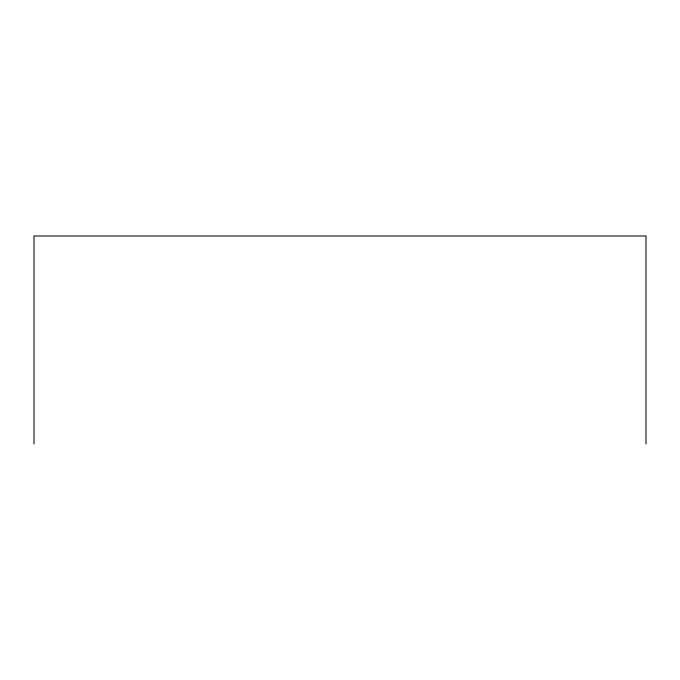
<?xml version="1.0" encoding="UTF-8"?>
<svg xmlns="http://www.w3.org/2000/svg" width="680" height="680" viewBox="0 0 680 680"><rect width="100%" height="100%" fill="white"/><g stroke="black" fill="none" stroke-linecap="round" stroke-linejoin="round"><path stroke-width="1.02" d="M646 444.006L646 235.994L34 235.994L34 444.006"/></g></svg>
